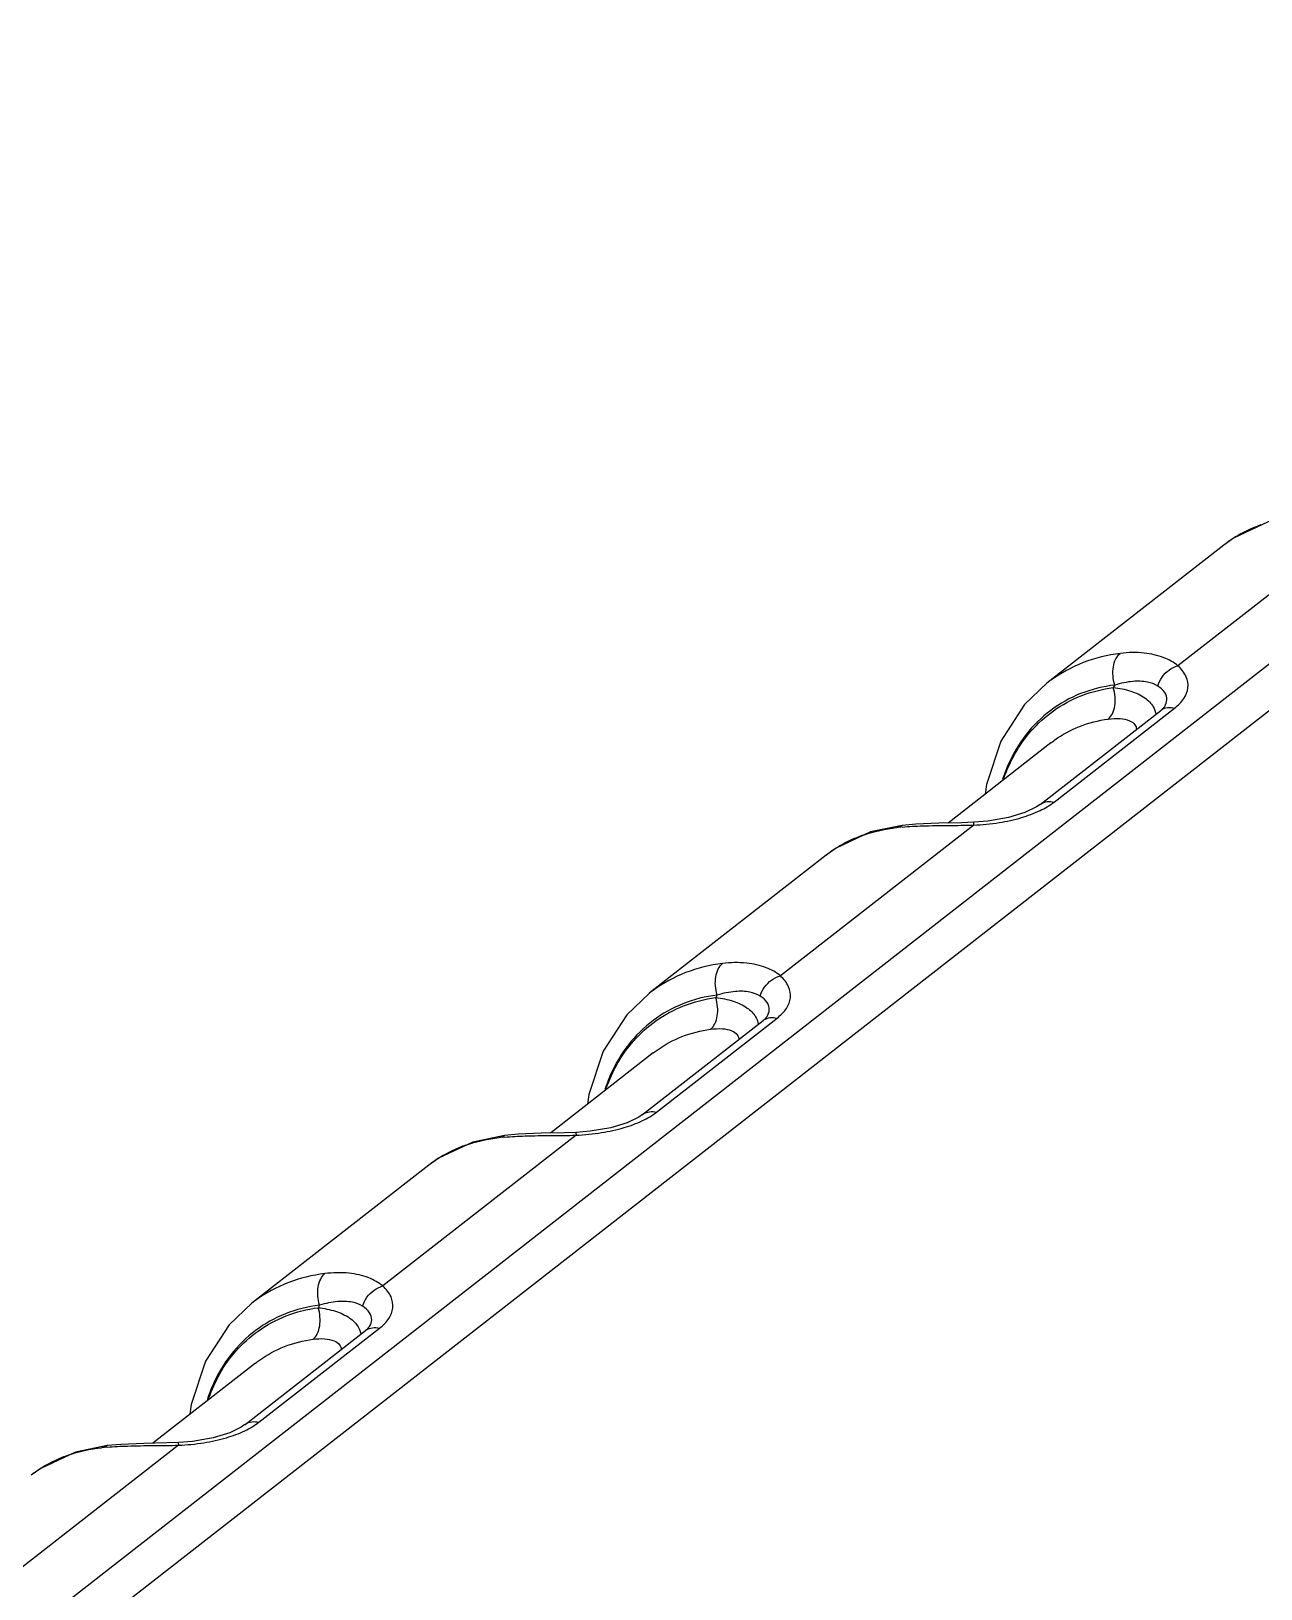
# Model space of a CAD drawing. Header units: inches. Extents: x 3700 to 4563, y 1353 to 2328.
# Drawn here: x 3986.23 to 4002.37, y 1494.18 to 1514.62 of the extents above; entities that cross this region are included whole.
import ezdxf

# ---------------------------------------------------------------- set-up
doc = ezdxf.new("R2010")
doc.units = ezdxf.units.IN
doc.header["$LTSCALE"] = 0.5
doc.layers.add('06___PRT_ALL_SURFS', color=7, linetype='Continuous')

msp = doc.modelspace()

# ---------------------------------------------------------------- linework, layer by layer
at = {"color": 7, "linetype": 'Continuous'}
for p, q in [((4013.132, 1514.622), (3978.088, 1487.299)), ((4013.17, 1514.04), (3978.683, 1487.151)), ((4003.82, 1508.272), (4001.283, 1506.295)), ((4001.886, 1507.879), (3999.562, 1506.067)), ((3999.657, 1504.506), (4001.239, 1505.74)), ((4001.056, 1505.709), (4001.057, 1505.709)), ((3999.474, 1504.475), (3999.474, 1504.475)), ((3998.602, 1504.204), (3996.065, 1502.226)), ((3997.663, 1504.201), (3997.593, 1504.172)), ((3997.663, 1504.201), (3997.663, 1504.201)), ((3996.667, 1503.81), (3994.344, 1501.998)), ((3994.439, 1500.438), (3996.021, 1501.672)), ((3995.838, 1501.641), (3995.838, 1501.641)), ((3994.256, 1500.407), (3994.256, 1500.407)), ((3993.383, 1500.135), (3990.847, 1498.157)), ((3992.445, 1500.133), (3992.374, 1500.103)), ((3992.445, 1500.133), (3992.445, 1500.133)), ((3991.449, 1499.741), (3989.126, 1497.93)), ((3989.221, 1496.369), (3990.803, 1497.603)), ((3990.62, 1497.572), (3990.62, 1497.572)), ((3989.037, 1496.338), (3989.038, 1496.338)), ((3988.165, 1496.067), (3985.629, 1494.089)), ((3987.227, 1496.064), (3987.156, 1496.035)), ((3987.227, 1496.064), (3987.227, 1496.064))]:
    msp.add_line(p, q, dxfattribs=at)
for centre, radius, start, end in [((4002.925, 1506.539), 1.695, 114.8621, 125.4621), ((4002.961, 1506.465), 1.778, 109.3926, 114.9003), ((4002.891, 1506.591), 1.634, 125.5262, 127.9755), ((3997.968, 1500.712), 3.481, 94.9949, 96.1873), ((3997.707, 1502.471), 1.695, 114.8621, 125.4621), ((3997.743, 1502.396), 1.778, 109.3926, 114.9003), ((3997.673, 1502.522), 1.634, 125.5262, 127.9755), ((3992.749, 1496.643), 3.481, 94.9949, 96.1873), ((3992.489, 1498.402), 1.695, 114.8621, 125.4621), ((3992.524, 1498.328), 1.778, 109.3926, 114.9003), ((3992.454, 1498.454), 1.634, 125.5262, 127.9755), ((3987.306, 1494.259), 1.778, 109.3926, 114.9003), ((3987.531, 1492.574), 3.481, 94.9949, 96.1873), ((3987.236, 1494.385), 1.634, 125.5262, 127.9755), ((3987.27, 1494.334), 1.695, 114.8621, 125.4621)]:
    msp.add_arc(centre, radius, start, end, dxfattribs=at)
for points, start_tangent, end_tangent in [([(4000.523, 1506.457), (4000.039, 1506.336), (3999.612, 1506.104), (3999.563, 1506.068)], (-0.992566, -0.121705), (-0.788791, -0.614662)), ([(4000.454, 1506.042), (4000.43, 1506.162), (4000.435, 1506.282), (4000.467, 1506.385), (4000.523, 1506.457)], (-0.307446, 0.951566), (0.782152, 0.623088)), ([(4001.283, 1506.294), (4001.097, 1506.401), (4000.841, 1506.461), (4000.523, 1506.457)], (-0.771689, 0.636), (-0.992563, -0.121736)), ([(4001.018, 1506.028), (4001.074, 1506.145), (4001.167, 1506.239), (4001.283, 1506.295)], (0.263123, 0.964762), (0.965851, 0.259097)), ([(4001.239, 1505.74), (4001.361, 1505.867), (4001.414, 1506.006), (4001.39, 1506.151), (4001.283, 1506.295)], (0.788699, 0.61478), (-0.732055, 0.681245)), ([(4001.057, 1505.709), (4001.067, 1505.717), (4001.146, 1505.746), (4001.239, 1505.74)], (0.787768, 0.615972), (0.970423, -0.241411)), ([(3999.473, 1504.395), (3999.657, 1504.506)], (0.902019, 0.431697), (0.788542, 0.61498)), ([(3999.474, 1504.475), (3999.485, 1504.483), (3999.564, 1504.512), (3999.657, 1504.506)], (0.786723, 0.617306), (0.970424, -0.241408)), ([(3998.602, 1504.204), (3998.936, 1504.237), (3999.23, 1504.303), (3999.473, 1504.395)], (0.999016, 0.044352), (0.902019, 0.431697)), ([(3997.152, 1504.073), (3997.593, 1504.172)], (0.943228, 0.332146), (0.994154, 0.10797)), ([(3997.665, 1504.179), (3997.933, 1504.194), (3998.274, 1504.2), (3998.602, 1504.204)], (0.996184, 0.087281), (0.99974, 0.02282)), ([(3998.603, 1504.24), (3998.601, 1504.204)], (-0.75244, 0.658661), (-0.010421, -0.999946)), ([(3995.305, 1502.388), (3994.821, 1502.268), (3994.393, 1502.035), (3994.345, 1501.999)], (-0.992566, -0.121705), (-0.788791, -0.614662)), ([(3995.236, 1501.974), (3995.212, 1502.094), (3995.217, 1502.214), (3995.249, 1502.317), (3995.305, 1502.388)], (-0.307446, 0.951566), (0.782152, 0.623088)), ([(3996.065, 1502.226), (3995.879, 1502.332), (3995.622, 1502.393), (3995.305, 1502.388)], (-0.771689, 0.636), (-0.992563, -0.121736)), ([(3995.8, 1501.96), (3995.856, 1502.077), (3995.949, 1502.171), (3996.065, 1502.226)], (0.263123, 0.964762), (0.965851, 0.259097)), ([(3996.021, 1501.672), (3996.143, 1501.799), (3996.196, 1501.938), (3996.172, 1502.083), (3996.065, 1502.226)], (0.788699, 0.61478), (-0.732055, 0.681245)), ([(3995.838, 1501.641), (3995.849, 1501.648), (3995.928, 1501.678), (3996.021, 1501.672)], (0.787768, 0.615972), (0.970423, -0.241411)), ([(3994.254, 1500.326), (3994.439, 1500.438)], (0.902019, 0.431697), (0.788542, 0.61498)), ([(3994.256, 1500.407), (3994.267, 1500.414), (3994.346, 1500.444), (3994.439, 1500.438)], (0.786723, 0.617306), (0.970424, -0.241408)), ([(3993.383, 1500.135), (3993.718, 1500.169), (3994.012, 1500.235), (3994.254, 1500.326)], (0.999016, 0.044352), (0.902019, 0.431697)), ([(3991.934, 1500.005), (3992.374, 1500.103)], (0.943228, 0.332146), (0.994154, 0.10797)), ([(3992.446, 1500.11), (3992.715, 1500.126), (3993.056, 1500.131), (3993.383, 1500.135)], (0.996184, 0.087281), (0.99974, 0.02282)), ([(3993.385, 1500.172), (3993.383, 1500.135)], (-0.75244, 0.658661), (-0.010421, -0.999946)), ([(3990.086, 1498.319), (3989.602, 1498.199), (3989.175, 1497.967), (3989.127, 1497.93)], (-0.992566, -0.121705), (-0.788791, -0.614662)), ([(3990.017, 1497.905), (3989.994, 1498.025), (3989.999, 1498.145), (3990.031, 1498.248), (3990.086, 1498.319)], (-0.307446, 0.951566), (0.782152, 0.623088)), ([(3990.847, 1498.157), (3990.661, 1498.264), (3990.404, 1498.324), (3990.086, 1498.319)], (-0.771689, 0.636), (-0.992563, -0.121736)), ([(3990.582, 1497.891), (3990.638, 1498.008), (3990.731, 1498.102), (3990.847, 1498.157)], (0.263123, 0.964762), (0.965851, 0.259097)), ([(3990.803, 1497.603), (3990.925, 1497.73), (3990.978, 1497.869), (3990.954, 1498.014), (3990.847, 1498.157)], (0.788699, 0.61478), (-0.732055, 0.681245)), ([(3990.62, 1497.572), (3990.631, 1497.58), (3990.71, 1497.609), (3990.803, 1497.603)], (0.787768, 0.615972), (0.970423, -0.241411)), ([(3989.036, 1496.258), (3989.221, 1496.369)], (0.902019, 0.431697), (0.788542, 0.61498)), ([(3989.038, 1496.338), (3989.048, 1496.346), (3989.128, 1496.375), (3989.221, 1496.369)], (0.786723, 0.617306), (0.970424, -0.241408)), ([(3988.165, 1496.067), (3988.499, 1496.1), (3988.793, 1496.166), (3989.036, 1496.258)], (0.999016, 0.044352), (0.902019, 0.431697)), ([(3986.716, 1495.936), (3987.156, 1496.035)], (0.943228, 0.332146), (0.994154, 0.10797)), ([(3987.228, 1496.042), (3987.497, 1496.057), (3987.838, 1496.063), (3988.165, 1496.067)], (0.996184, 0.087281), (0.99974, 0.02282)), ([(3988.167, 1496.103), (3988.165, 1496.067)], (-0.75244, 0.658661), (-0.010421, -0.999946))]:
    msp.add_spline(points, degree=3, dxfattribs=dict(at, start_tangent=start_tangent, end_tangent=end_tangent))
at = {"layer": '06___PRT_ALL_SURFS', "color": 7, "linetype": 'Continuous'}
for p, q in [((4000.454, 1506.042), (4000.434, 1506.009)), ((4001.109, 1505.763), (4001.109, 1505.763)), ((3999.474, 1504.475), (4001.056, 1505.709)), ((3999.613, 1505.283), (3998.265, 1504.231)), ((3998.604, 1504.241), (3998.447, 1504.236)), ((3998.786, 1504.255), (3998.604, 1504.241)), ((3995.236, 1501.974), (3995.216, 1501.94)), ((3995.891, 1501.694), (3995.891, 1501.694)), ((3994.256, 1500.407), (3995.838, 1501.641)), ((3994.395, 1501.214), (3993.047, 1500.163)), ((3993.386, 1500.172), (3993.229, 1500.167)), ((3993.568, 1500.187), (3993.386, 1500.172)), ((3990.017, 1497.905), (3989.998, 1497.872)), ((3989.038, 1496.338), (3990.62, 1497.572)), ((3990.673, 1497.625), (3990.673, 1497.626)), ((3989.177, 1497.145), (3987.829, 1496.094)), ((3988.168, 1496.104), (3988.011, 1496.098)), ((3988.35, 1496.118), (3988.168, 1496.104))]:
    msp.add_line(p, q, dxfattribs=at)
for points in [[(4002.881, 1508.27), (4002.466, 1508.183), (4002.013, 1507.969), (4001.886, 1507.878)], [(3999.563, 1506.068), (3999.267, 1505.785), (3998.957, 1505.306), (3998.768, 1504.737), (3998.751, 1504.61)], [(4001.109, 1505.763), (4001.106, 1505.757), (4001.069, 1505.719), (4001.057, 1505.709)], [(3999.474, 1504.475), (3999.425, 1504.442), (3999.273, 1504.368), (3999.058, 1504.302), (3998.786, 1504.255)], [(3997.663, 1504.201), (3997.248, 1504.114), (3996.795, 1503.9), (3996.667, 1503.81)], [(3998.447, 1504.236), (3998.145, 1504.229), (3997.842, 1504.216), (3997.663, 1504.201)], [(3994.345, 1501.999), (3994.049, 1501.716), (3993.739, 1501.237), (3993.549, 1500.668), (3993.533, 1500.542)], [(3995.891, 1501.694), (3995.888, 1501.689), (3995.851, 1501.651), (3995.838, 1501.641)], [(3994.256, 1500.407), (3994.207, 1500.373), (3994.055, 1500.299), (3993.839, 1500.233), (3993.568, 1500.187)], [(3992.445, 1500.133), (3992.03, 1500.046), (3991.576, 1499.832), (3991.449, 1499.741)], [(3993.229, 1500.167), (3992.927, 1500.16), (3992.624, 1500.148), (3992.445, 1500.133)], [(3989.127, 1497.931), (3988.831, 1497.648), (3988.521, 1497.169), (3988.331, 1496.6), (3988.315, 1496.473)], [(3990.673, 1497.625), (3990.669, 1497.62), (3990.633, 1497.582), (3990.62, 1497.572)], [(3989.037, 1496.338), (3988.989, 1496.305), (3988.837, 1496.231), (3988.621, 1496.164), (3988.35, 1496.118)], [(3987.227, 1496.064), (3986.812, 1495.977), (3986.358, 1495.763), (3986.231, 1495.673)], [(3988.011, 1496.098), (3987.709, 1496.091), (3987.406, 1496.079), (3987.227, 1496.064)]]:
    msp.add_lwpolyline(points, dxfattribs=at)
for points, start_tangent, end_tangent in [([(4000.454, 1506.042), (4000.004, 1505.929), (3999.612, 1505.709), (3999.289, 1505.392), (3999.051, 1504.99), (3998.98, 1504.803)], (-0.992477, -0.122428), (-0.305325, -0.952248)), ([(3998.987, 1504.797), (3998.998, 1504.826), (3999.143, 1505.14), (3999.357, 1505.441), (3999.647, 1505.703), (4000.013, 1505.901), (4000.434, 1506.009)], (0.336482, 0.94169), (0.991114, 0.133018)), ([(4000.367, 1505.595), (4000.422, 1505.666), (4000.454, 1505.769), (4000.458, 1505.889), (4000.434, 1506.009)], (0.782113, 0.623137), (-0.314357, 0.949305)), ([(4000.434, 1506.009), (4000.663, 1505.963), (4000.848, 1505.873), (4000.958, 1505.757)], (0.995279, -0.097059), (0.504416, -0.863461)), ([(4001.018, 1506.028), (4000.883, 1506.08), (4000.692, 1506.089), (4000.454, 1506.042)], (-0.842162, 0.539224), (-0.9574, -0.288767)), ([(4001.109, 1505.763), (4001.137, 1505.848), (4001.109, 1505.943), (4001.018, 1506.028)], (0.506126, 0.86246), (-0.841968, 0.539527)), ([(4000.958, 1505.757), (4000.993, 1505.656)], (0.504416, -0.863461), (0.1138, -0.993504)), ([(3999.613, 1505.282), (3999.665, 1505.321), (3999.991, 1505.498), (4000.367, 1505.595)], (0.788173, 0.615454), (0.990981, 0.134)), ([(4000.367, 1505.595), (4000.522, 1505.601), (4000.645, 1505.574), (4000.717, 1505.522), (4000.738, 1505.46)], (0.990969, 0.134092), (0.03632, -0.99934)), ([(3995.236, 1501.974), (3994.786, 1501.86), (3994.394, 1501.64), (3994.071, 1501.323), (3993.832, 1500.921), (3993.762, 1500.734)], (-0.992477, -0.122428), (-0.305325, -0.952248)), ([(3993.769, 1500.728), (3993.78, 1500.757), (3993.924, 1501.072), (3994.139, 1501.372), (3994.429, 1501.635), (3994.795, 1501.832), (3995.216, 1501.94)], (0.336482, 0.94169), (0.991114, 0.133018)), ([(3995.149, 1501.526), (3995.204, 1501.597), (3995.236, 1501.7), (3995.24, 1501.82), (3995.216, 1501.94)], (0.782113, 0.623137), (-0.314357, 0.949305)), ([(3995.216, 1501.94), (3995.445, 1501.894), (3995.629, 1501.804), (3995.74, 1501.689)], (0.995279, -0.097059), (0.504416, -0.863461)), ([(3995.8, 1501.96), (3995.665, 1502.012), (3995.474, 1502.021), (3995.236, 1501.974)], (-0.842162, 0.539224), (-0.9574, -0.288767)), ([(3995.891, 1501.694), (3995.919, 1501.779), (3995.891, 1501.875), (3995.8, 1501.96)], (0.506126, 0.86246), (-0.841968, 0.539527)), ([(3995.74, 1501.689), (3995.775, 1501.587)], (0.504416, -0.863461), (0.1138, -0.993504)), ([(3994.395, 1501.214), (3994.447, 1501.253), (3994.773, 1501.429), (3995.149, 1501.526)], (0.788173, 0.615454), (0.990981, 0.134)), ([(3995.149, 1501.526), (3995.304, 1501.532), (3995.427, 1501.505), (3995.498, 1501.453), (3995.52, 1501.391)], (0.990969, 0.134092), (0.03632, -0.99934)), ([(3990.017, 1497.905), (3989.568, 1497.791), (3989.176, 1497.572), (3988.853, 1497.254), (3988.614, 1496.853), (3988.544, 1496.666)], (-0.992477, -0.122428), (-0.305325, -0.952248)), ([(3988.551, 1496.66), (3988.562, 1496.688), (3988.706, 1497.003), (3988.92, 1497.304), (3989.211, 1497.566), (3989.577, 1497.764), (3989.998, 1497.872)], (0.336482, 0.94169), (0.991114, 0.133018)), ([(3989.931, 1497.458), (3989.986, 1497.529), (3990.018, 1497.632), (3990.022, 1497.752), (3989.998, 1497.872)], (0.782113, 0.623137), (-0.314357, 0.949305)), ([(3989.998, 1497.872), (3990.227, 1497.825), (3990.411, 1497.736), (3990.522, 1497.62)], (0.995279, -0.097059), (0.504416, -0.863461)), ([(3990.582, 1497.891), (3990.447, 1497.943), (3990.256, 1497.952), (3990.017, 1497.905)], (-0.842162, 0.539224), (-0.9574, -0.288767)), ([(3990.673, 1497.626), (3990.701, 1497.711), (3990.673, 1497.806), (3990.582, 1497.891)], (0.506126, 0.86246), (-0.841968, 0.539527)), ([(3990.522, 1497.62), (3990.556, 1497.519)], (0.504416, -0.863461), (0.1138, -0.993504)), ([(3989.177, 1497.145), (3989.229, 1497.184), (3989.555, 1497.361), (3989.931, 1497.458)], (0.788173, 0.615454), (0.990981, 0.134)), ([(3989.931, 1497.458), (3990.086, 1497.464), (3990.208, 1497.437), (3990.28, 1497.384), (3990.302, 1497.323)], (0.990969, 0.134092), (0.03632, -0.99934))]:
    msp.add_spline(points, degree=3, dxfattribs=dict(at, start_tangent=start_tangent, end_tangent=end_tangent))

doc.saveas('drawing.dxf')
